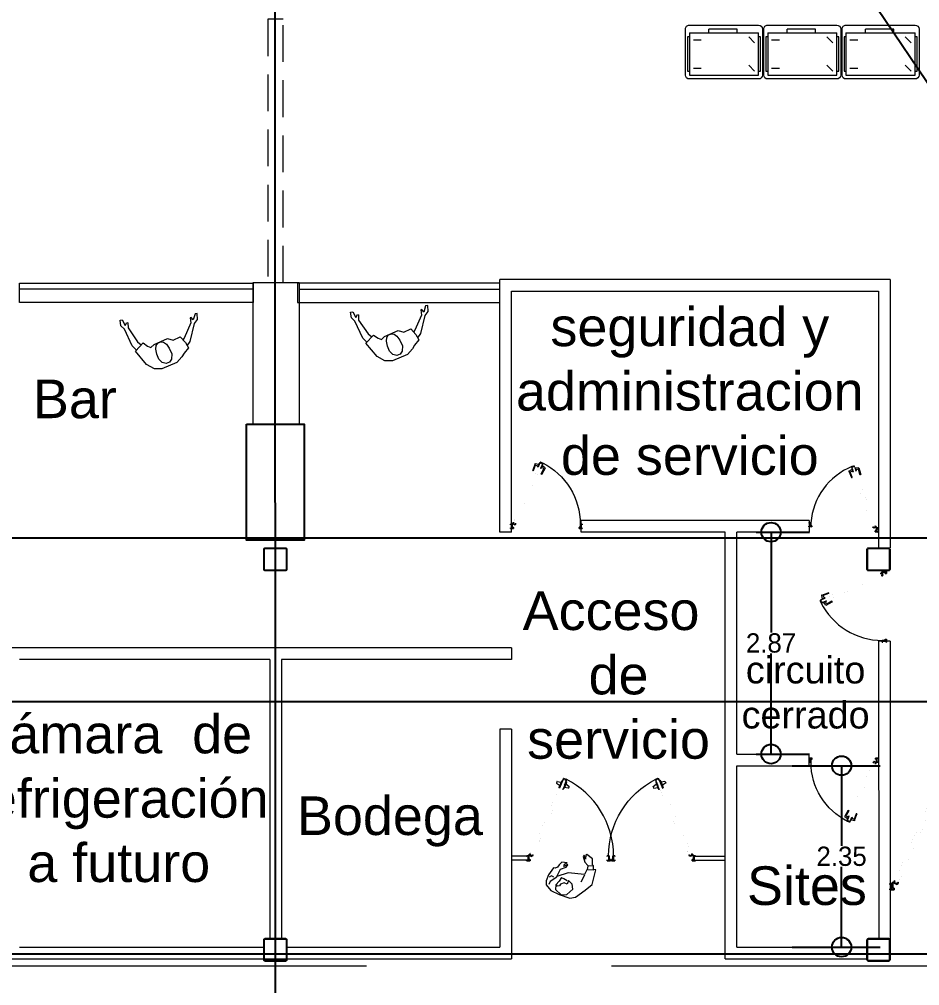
# Model space of a CAD drawing. Header units: millimetres. Extents: x 744843 to 745492, y 2520966 to 2521458.
# Drawn here: x 745434.01 to 745445.67, y 2521088.92 to 2521101.43 of the extents above; entities that cross this region are included whole.
import ezdxf

# ---------------------------------------------------------------- set-up
doc = ezdxf.new("R2010")
doc.units = ezdxf.units.MM
doc.header["$PDMODE"] = 35
doc.header["$PDSIZE"] = 1
doc.linetypes.add('HIDDEN', pattern=[9.525, 6.35, -3.175])
for name, color, linetype in [('A-Columnas_Pppal', 3, 'Continuous'), ('A_Arco', 22, 'Continuous'), ('A_Cotas_Paños', 8, 'Continuous'), ('A_Ejes', 8, 'Continuous')]:
    doc.layers.add(name, color=color, linetype=linetype)
for name, color, linetype, lineweight in [('A-Columnas_Secun', 74, 'Continuous', 20), ('A_Muebles', 8, 'Continuous', 20), ('A_Muebles_Cocina', 55, 'Continuous', 20), ('A_Muros', 30, 'Continuous', 20), ('A_Muros_Bajos', 31, 'Continuous', 20), ('A_Proyecciones', 192, 'HIDDEN', 20), ('A_Puertas', 8, 'Continuous', 0), ('A_Textos', 4, 'Continuous', 20)]:
    doc.layers.add(name, color=color, linetype=linetype, lineweight=lineweight)
doc.styles.add('escal 300', font='arial.ttf', dxfattribs={"height": 0.5})
doc.linetypes.add('ZIGZAG', pattern='A,0.00254,-5.08,[131,ltypeshp.shx,S=5.08,R=0,X=-5.08,Y=0],-10.16,[131,ltypeshp.shx,S=5.08,R=180,X=5.08,Y=0],-5.08', length=20.32254)
doc.dimstyles.new('EJES', dxfattribs={"dimtxt": 0.25, "dimasz": 0.25, "dimexe": 0.5, "dimexo": 0.25, "dimgap": 0.01, "dimtad": 0, "dimtih": 1, "dimtoh": 1, "dimzin": 4, "dimdsep": 46, "dimtxsty": 'Standard', "dimblk": 'ORIGIN', "dimcen": 0.09, "dimclrd": 8, "dimclre": 8, "dimclrt": 4, "dimadec": 1, "dimazin": 0, "dimtfac": 1, "dimtofl": 0, "dimtmove": 2, "dimatfit": 3, "dimfxl": 0.15, "dimtolj": 1, "dimtzin": 0, "dimlwd": -1, "dimlwe": -1, "dimarcsym": 0})

# ---------------------------------------------------------------- blocks, each defined once
blk = doc.blocks.new('carro_servicio')
at = {"layer": 'A_Muebles_Cocina'}
for p, q in [((0, 0.931), (0, 0.036)), ((0.647, 0.982), (0.051, 0.982)), ((0.102, 0.931), (0.102, 0.036)), ((0.102, 0.931), (0.647, 0.931)), ((0.152, 0.956), (0.596, 0.956)), ((0.152, 0.931), (0.152, 0.956)), ((0.191, 0.88), (0.191, 0.779)), ((0.558, 0.88), (0.558, 0.779)), ((0.596, 0.956), (0.596, 0.931)), ((0.647, 0.931), (0.647, 0.036)), ((0.697, 0.036), (0.697, 0.931)), ((0.051, 0.313), (0.051, 0.68)), ((0.102, 0.68), (0.051, 0.68)), ((0.102, 0.313), (0.051, 0.313)), ((0.152, 0.163), (0.229, 0.087)), ((0.52, 0.163), (0.596, 0.087)), ((0.647, 0.036), (0.102, 0.036)), ((0.152, 0.01), (0.152, 0.036)), ((0.596, 0.01), (0.152, 0.01)), ((0.596, 0.036), (0.596, 0.01)), ((0.051, -0.015), (0.647, -0.015))]:
    blk.add_line(p, q, dxfattribs=at)
for centre, start, end in [((0.051, 0.931), 90, 180.0054), ((0.647, 0.931), 0, 90), ((0.051, 0.036), 180, 270), ((0.647, 0.036), 270, 0)]:
    blk.add_arc(centre, 0.0508, start, end, dxfattribs=at)
blk = doc.blocks.new('puerta 100')
at = {"layer": 'A_Puertas'}
for p, q in [((0.4022, 0.8858), (0.3627, 0.795)), ((0.4077, 0.8834), (0.3682, 0.7926)), ((0.4022, 0.8858), (0.39, 0.8691)), ((0.4077, 0.8834), (0.4022, 0.8858)), ((0.4121, 0.8882), (0.4102, 0.889)), ((0.4437, 0.8722), (0.4449, 0.8717)), ((0.3387, 0.8689), (0.3317, 0.8527)), ((0.333, 0.8485), (0.3704, 0.8241)), ((0.3417, 0.8705), (0.3864, 0.8608)), ((0.3627, 0.795), (0.3666, 0.8153)), ((0.3682, 0.7926), (0.3627, 0.795)), ((0.39, 0.8691), (0.3666, 0.8153)), ((0.4488, 0.8655), (0.4093, 0.7748)), ((0.4093, 0.7748), (0.4215, 0.7914)), ((0.4449, 0.8452), (0.4215, 0.7914)), ((0.4432, 0.8679), (0.4233, 0.822)), ((0.4687, 0.7895), (0.4253, 0.8002)), ((0.4789, 0.8108), (0.4413, 0.8369)), ((0.4488, 0.8655), (0.4433, 0.8679)), ((0.4488, 0.8655), (0.4449, 0.8452)), ((0.4797, 0.8076), (0.4727, 0.7914)), ((0.4038, 0.7772), (0.4093, 0.7748)), ((0, 0.0008), (0, -0.0554)), ((0.0079, 0.0036), (0.0079, 0.0018)), ((0.0079, 0.0008), (0.0079, -0.03)), ((0.0092, 0.0028), (0.0092, 0.0018)), ((0.0092, 0.0008), (0.0092, -0.03)), ((0.0163, 0.0065), (0.046, -0.0065)), ((0.0164, 0.0079), (0.0465, -0.0053)), ((0.0263, 0.0269), (0.0197, 0.0118)), ((0.0211, 0.0124), (0.024, 0.019)), ((0.024, 0.019), (0.0296, 0.0165)), ((0.0244, 0.0199), (0.0272, 0.0265)), ((0.031, 0.017), (0.0244, 0.0199)), ((0.0296, 0.0165), (0.0247, 0.0052)), ((0.0247, 0.0052), (0.0464, -0.0043)), ((0.0272, 0.0265), (0.026, 0.0271)), ((0.0272, 0.0265), (0.0263, 0.0269)), ((0.0269, 0.0076), (0.031, 0.017)), ((0.0467, -0.001), (0.0269, 0.0076)), ((0.0464, -0.0043), (0.0513, 0.007)), ((0.0508, 0.0084), (0.0467, -0.001)), ((0.0574, 0.0055), (0.0508, 0.0084)), ((0.0513, 0.007), (0.057, 0.0046)), ((0.057, 0.0046), (0.0541, -0.002)), ((0.0547, -0.0034), (0.0612, 0.0117)), ((0.0603, 0.0121), (0.0574, 0.0055)), ((0.0603, 0.0121), (0.0615, 0.0116)), ((0.0612, 0.0117), (0.0603, 0.0121)), ((1, 0.0009), (1, -0.0554)), ((0.0079, -0.03), (0.008, -0.0301)), ((0.008, -0.0301), (0.0091, -0.0301)), ((0.0091, -0.0301), (0.0092, -0.03)), ((0.0462, -0.0064), (0.0466, -0.0054)), ((0.0466, -0.0054), (0.0465, -0.0053))]:
    blk.add_line(p, q, dxfattribs=at)
at = {"layer": 'A_Puertas', "const_width": 0.000051}
for points in [[(0.0228, 0.0138), (0.0216, 0.011, -1), (0.0198, 0.0118), (0.4037, 0.8731), (0.4163, 0.9021, -1), (0.4181, 0.9013), (0.4169, 0.8985), (0.4173, 0.8983), (0.4186, 0.9011, 1), (0.4159, 0.9023), (0.4032, 0.8733), (0.0193, 0.012, 1), (0.022, 0.0108), (0.0233, 0.0136)], [(0.054, 0.0002), (0.0528, -0.0026, 1), (0.0546, -0.0034), (0.4385, 0.8579), (0.4511, 0.8869, 1), (0.4493, 0.8877), (0.4481, 0.885), (0.4476, 0.8851), (0.4489, 0.8879, -1), (0.4516, 0.8868), (0.4389, 0.8577), (0.055, -0.0035, -1), (0.0523, -0.0024), (0.0536, 0.0004)]]:
    blk.add_lwpolyline(points, format="xyb", close=True, dxfattribs=at)
at = {"layer": 'A_Puertas'}
for points in [[(0.444, 0.8911), (0.4242, 0.8998), (0.4201, 0.8903), (0.4135, 0.8932), (0.4106, 0.8866), (0.4097, 0.887), (0.4162, 0.9021, -2.414214), (0.4168, 0.9008), (0.4139, 0.8942), (0.4196, 0.8917), (0.4253, 0.9049), (0.4263, 0.9045), (0.4254, 0.9026), (0.4453, 0.894), (0.4461, 0.8959), (0.447, 0.8955), (0.4413, 0.8822), (0.4469, 0.8798), (0.4498, 0.8864, -2.414214), (0.4512, 0.8869), (0.4446, 0.8718), (0.4437, 0.8722), (0.4465, 0.8788), (0.4399, 0.8817)], [(-0.0153, -0.0074), (-0.0153, 0.0007, -0.414214), (-0.0143, 0.0018), (0.0092, 0.0018, -0.414214), (0.0102, 0.0007), (0.0102, -0.039, 0.414214), (0.0112, -0.04), (0.0234, -0.04, -0.414214), (0.0245, -0.0411), (0.0245, -0.0553, -0.414214), (0.0234, -0.0564), (-0.0143, -0.0564, -0.414214), (-0.0153, -0.0553), (-0.0153, -0.0472), (-0.0144, -0.0472), (-0.0144, -0.0553, 0.414214), (-0.0143, -0.0554), (0.0234, -0.0554, 0.414214), (0.0236, -0.0553), (0.0236, -0.0411, 0.414214), (0.0234, -0.041), (0.0112, -0.041, -0.414214), (0.0093, -0.039), (0.0093, 0.0007, 0.414214), (0.0092, 0.0008), (-0.0143, 0.0008, 0.414214), (-0.0144, 0.0007), (-0.0144, -0.0074)], [(1.0153, -0.0074), (1.0153, 0.0008, 0.414214), (1.0143, 0.0018), (0.9908, 0.0018, 0.414214), (0.9898, 0.0008), (0.9898, -0.039, -0.414214), (0.9888, -0.04), (0.9766, -0.04, 0.414214), (0.9755, -0.041), (0.9755, -0.0553, 0.414214), (0.9766, -0.0563), (1.0143, -0.0563, 0.414214), (1.0153, -0.0553), (1.0153, -0.0471), (1.0144, -0.0471), (1.0144, -0.0553, -0.414214), (1.0143, -0.0554), (0.9766, -0.0554, -0.414214), (0.9764, -0.0553), (0.9764, -0.041, -0.414214), (0.9766, -0.0409), (0.9888, -0.0409, 0.414214), (0.9907, -0.039), (0.9907, 0.0008, -0.414214), (0.9908, 0.0009), (1.0143, 0.0009, -0.414214), (1.0144, 0.0008), (1.0144, -0.0074)]]:
    blk.add_lwpolyline(points, format="xyb", close=True, dxfattribs=at)
blk.add_circle((0.0112, 0.0075), 0.00206, dxfattribs=at)
for centre, radius, start, end in [((-0.0132, -0.0073), 1.0133, 0.51479, 63.01508), ((0.3351, 0.8515), 0.00361, 160.49399, 235.18235), ((0.3411, 0.868), 0.00255, 77.51541, 158.65095), ((0.4695, 0.793), 0.00361, 257.78993, 332.47829), ((0.4774, 0.8087), 0.00255, 334.32133, 55.45687), ((0.0112, 0.0075), 0.00515, 246.35319, 229.45476), ((0.0207, 0.0114), 0.00103, 156.48614, 66.48614), ((0.0537, -0.003), 0.00103, 66.48614, 336.48614)]:
    blk.add_arc(centre, radius, start, end, dxfattribs=at)
blk = doc.blocks.new('A_Persona_planta')
at = {"layer": 'A_Muebles'}
for p, q in [((0.4, 0.515), (0.375, 0.434)), ((0.4, 0.515), (0.375, 0.434)), ((0.429, 0.517), (0.4, 0.515)), ((0.429, 0.517), (0.4, 0.515)), ((0.433, 0.44), (0.429, 0.517)), ((0.433, 0.44), (0.429, 0.517)), ((-0.572, 0.433), (-0.543, 0.437)), ((-0.572, 0.433), (-0.543, 0.437)), ((-0.562, 0.358), (-0.572, 0.433)), ((-0.562, 0.358), (-0.572, 0.433)), ((-0.543, 0.437), (-0.504, 0.362)), ((-0.543, 0.437), (-0.504, 0.362)), ((-0.504, 0.362), (-0.484, 0.4)), ((-0.504, 0.362), (-0.484, 0.4)), ((-0.484, 0.4), (-0.471, 0.396)), ((-0.484, 0.4), (-0.471, 0.396)), ((-0.471, 0.396), (-0.468, 0.33)), ((-0.471, 0.396), (-0.468, 0.33)), ((0.346, 0.395), (0.259, 0.197)), ((0.346, 0.395), (0.259, 0.197)), ((0.336, 0.157), (0.395, 0.39)), ((0.336, 0.157), (0.395, 0.39)), ((0.349, 0.467), (0.337, 0.462)), ((0.349, 0.467), (0.337, 0.462)), ((0.337, 0.462), (0.346, 0.395)), ((0.337, 0.462), (0.346, 0.395)), ((0.375, 0.434), (0.349, 0.467)), ((0.375, 0.434), (0.349, 0.467)), ((0.395, 0.39), (0.433, 0.44)), ((0.395, 0.39), (0.433, 0.44)), ((-0.515, 0.315), (-0.562, 0.358)), ((-0.515, 0.315), (-0.562, 0.358)), ((-0.414, 0.097), (-0.515, 0.315)), ((-0.414, 0.097), (-0.515, 0.315)), ((-0.468, 0.33), (-0.346, 0.151)), ((-0.468, 0.33), (-0.346, 0.151)), ((-0.373, 0.03), (-0.274, 0.136)), ((-0.373, 0.03), (-0.274, 0.136)), ((-0.346, 0.151), (-0.297, 0.112)), ((-0.346, 0.151), (-0.297, 0.112)), ((-0.274, 0.136), (-0.214, 0.095)), ((-0.274, 0.136), (-0.214, 0.095)), ((-0.131, 0.117), (0.044, 0.194)), ((-0.131, 0.117), (0.044, 0.194)), ((-0.104, 0.103), (-0.084, 0.132)), ((-0.104, 0.103), (-0.084, 0.132)), ((-0.084, 0.132), (-0.047, 0.151)), ((-0.084, 0.132), (-0.047, 0.151)), ((-0.047, 0.151), (-0.008, 0.145)), ((-0.047, 0.151), (-0.008, 0.145)), ((-0.008, 0.145), (0.029, 0.12)), ((-0.008, 0.145), (0.029, 0.12)), ((0.044, 0.194), (0.118, 0.173)), ((0.044, 0.194), (0.118, 0.173)), ((0.118, 0.173), (0.209, 0.216)), ((0.118, 0.173), (0.209, 0.216)), ((0.209, 0.216), (0.275, 0.143)), ((0.209, 0.216), (0.275, 0.143)), ((0.259, 0.197), (0.243, 0.178)), ((0.259, 0.197), (0.243, 0.178)), ((0.275, 0.143), (0.314, 0.073)), ((0.275, 0.143), (0.314, 0.073)), ((0.3, 0.099), (0.336, 0.157)), ((0.3, 0.099), (0.336, 0.157)), ((-0.36, 0.044), (-0.414, 0.097)), ((-0.36, 0.044), (-0.414, 0.097)), ((-0.229, -0.142), (-0.373, 0.03)), ((-0.229, -0.142), (-0.373, 0.03)), ((-0.214, 0.095), (-0.173, 0.077)), ((-0.214, 0.095), (-0.173, 0.077)), ((-0.173, 0.077), (-0.131, 0.117)), ((-0.173, 0.077), (-0.131, 0.117)), ((-0.106, 0.056), (-0.104, 0.103)), ((-0.106, 0.056), (-0.104, 0.103)), ((-0.095, -0.01), (-0.106, 0.056)), ((-0.095, -0.01), (-0.106, 0.056)), ((0.029, 0.12), (0.067, 0.069)), ((0.029, 0.12), (0.067, 0.069)), ((0.067, 0.069), (0.1, -0.004)), ((0.067, 0.069), (0.1, -0.004)), ((0.257, 0.004), (0.23, -0.044)), ((0.257, 0.004), (0.23, -0.044)), ((0.314, 0.073), (0.257, 0.004)), ((0.314, 0.073), (0.257, 0.004)), ((-0.067, -0.074), (-0.095, -0.01)), ((-0.067, -0.074), (-0.095, -0.01)), ((-0.024, -0.118), (-0.067, -0.074)), ((-0.024, -0.118), (-0.067, -0.074)), ((0.164, -0.115), (-0.028, -0.197)), ((0.164, -0.115), (-0.028, -0.197)), ((0.026, -0.128), (-0.024, -0.118)), ((0.026, -0.128), (-0.024, -0.118)), ((0.07, -0.113), (0.026, -0.128)), ((0.07, -0.113), (0.026, -0.128)), ((0.095, -0.072), (0.07, -0.113)), ((0.095, -0.072), (0.07, -0.113)), ((0.1, -0.004), (0.095, -0.072)), ((0.1, -0.004), (0.095, -0.072)), ((0.23, -0.044), (0.164, -0.115)), ((0.23, -0.044), (0.164, -0.115)), ((-0.127, -0.2), (-0.229, -0.142)), ((-0.127, -0.2), (-0.229, -0.142)), ((-0.028, -0.197), (-0.127, -0.2)), ((-0.028, -0.197), (-0.127, -0.2))]:
    blk.add_line(p, q, dxfattribs=at)
blk = doc.blocks.new('puerta90-flat-1')
at = {"layer": 'A_Puertas'}
for p, q in [((-0.096, 0.761), (-0.096, 0.815)), ((-0.089, 0.791), (-0.089, 0.791)), ((-0.089, 0.791), (-0.088, 0.791)), ((-0.089, 0.761), (-0.089, 0.791)), ((-0.089, 0.758), (-0.089, 0.76)), ((-0.088, 0.791), (-0.087, 0.791)), ((-0.087, 0.761), (-0.087, 0.791)), ((-0.087, 0.759), (-0.087, 0.76)), ((-0.081, 0.755), (-0.052, 0.768)), ((-0.08, 0.754), (-0.051, 0.767)), ((-0.072, 0.757), (-0.051, 0.766)), ((-0.068, 0.746), (-0.072, 0.757)), ((-0.051, 0.763), (-0.07, 0.754)), ((-0.07, 0.754), (-0.066, 0.745)), ((-0.052, 0.768), (-0.051, 0.767)), ((-0.051, 0.767), (-0.051, 0.767)), ((-0.051, 0.766), (-0.047, 0.755)), ((-0.047, 0.753), (-0.051, 0.763)), ((-0.047, 0.755), (-0.041, 0.757)), ((-0.041, 0.756), (-0.047, 0.753)), ((-0.041, 0.757), (-0.044, 0.764)), ((-0.043, 0.765), (-0.037, 0.75)), ((-0.038, 0.75), (-0.041, 0.756)), ((0.804, 0.761), (0.804, 0.815)), ((-0.071, 0.735), (-0.077, 0.75)), ((-0.076, 0.75), (-0.073, 0.743)), ((-0.073, 0.743), (-0.068, 0.746)), ((-0.066, 0.745), (-0.073, 0.742)), ((-0.073, 0.742), (-0.07, 0.736)), ((-0.07, 0.736), (-0.071, 0.735)), ((-0.07, 0.736), (-0.071, 0.735)), ((-0.038, 0.75), (-0.037, 0.75)), ((-0.037, 0.75), (-0.038, 0.75)), ((0.209, -0.024), (0.179, 0.062)), ((0.18, 0.065), (0.186, 0.066)), ((0.189, 0.065), (0.213, -0.005)), ((0.217, -0.006), (0.245, 0.007)), ((0.247, 0.02), (0.243, 0.019)), ((0.243, 0.019), (0.246, 0.006)), ((0.263, -0.026), (0.243, 0.019)), ((0.255, -0.015), (0.246, 0.006)), ((0.266, -0.024), (0.247, 0.02)), ((0.281, 0.035), (0.285, 0.037)), ((0.301, -0.009), (0.281, 0.035)), ((0.285, 0.037), (0.293, 0.026)), ((0.304, -0.008), (0.285, 0.037)), ((0.288, 0.108), (0.323, 0.042)), ((0.294, 0.114), (0.289, 0.111)), ((0.321, 0.039), (0.292, 0.027)), ((0.302, 0.005), (0.293, 0.026)), ((0.339, 0.033), (0.297, 0.113)), ((0.339, 0.029), (0.302, 0.004)), ((0.304, -0.008), (0.302, 0.005)), ((0.212, -0.026), (0.255, -0.016)), ((0.263, -0.026), (0.255, -0.015)), ((0.266, -0.024), (0.263, -0.026)), ((0.269, -0.027), (0.268, -0.028)), ((0.301, -0.009), (0.304, -0.008)), ((0.301, -0.014), (0.302, -0.013))]:
    blk.add_line(p, q, dxfattribs=at)
for points in [[(-0.111, 0.769), (-0.111, 0.761, 0.414214), (-0.11, 0.76), (-0.087, 0.76, 0.414214), (-0.086, 0.761), (-0.086, 0.799, -0.414214), (-0.085, 0.8), (-0.074, 0.8, 0.414214), (-0.073, 0.801), (-0.073, 0.815, 0.414214), (-0.074, 0.816), (-0.11, 0.816, 0.414214), (-0.111, 0.815), (-0.111, 0.807), (-0.11, 0.807), (-0.11, 0.815, -0.414214), (-0.11, 0.815), (-0.074, 0.815, -0.414214), (-0.073, 0.815), (-0.073, 0.801, -0.414214), (-0.074, 0.801), (-0.085, 0.801, 0.414214), (-0.087, 0.799), (-0.087, 0.761, -0.414214), (-0.087, 0.761), (-0.11, 0.761, -0.414214), (-0.11, 0.761), (-0.11, 0.769)], [(0.819, 0.769), (0.819, 0.761, -0.414214), (0.818, 0.76), (0.795, 0.76, -0.414214), (0.794, 0.761), (0.794, 0.799, 0.414214), (0.793, 0.8), (0.781, 0.8, -0.414214), (0.78, 0.801), (0.78, 0.815, -0.414214), (0.781, 0.816), (0.818, 0.816, -0.414214), (0.819, 0.815), (0.819, 0.807), (0.818, 0.807), (0.818, 0.815, 0.414214), (0.818, 0.815), (0.781, 0.815, 0.414214), (0.781, 0.815), (0.781, 0.801, 0.414214), (0.781, 0.801), (0.793, 0.801, -0.414214), (0.795, 0.799), (0.795, 0.761, 0.414214), (0.795, 0.761), (0.818, 0.761, 0.414214), (0.818, 0.761), (0.818, 0.769)], [(0.301, -0.032), (0.282, -0.04), (0.278, -0.031), (0.272, -0.034), (0.269, -0.027), (0.268, -0.028), (0.274, -0.043, 2.414214), (0.275, -0.041), (0.272, -0.035), (0.278, -0.032), (0.283, -0.045), (0.284, -0.045), (0.283, -0.043), (0.303, -0.035), (0.303, -0.036), (0.304, -0.036), (0.299, -0.023), (0.304, -0.021), (0.307, -0.027, 2.414214), (0.308, -0.028), (0.302, -0.013), (0.301, -0.014), (0.304, -0.02), (0.297, -0.023)]]:
    blk.add_lwpolyline(points, format="xyb", close=True, dxfattribs=at)
at = {"layer": 'A_Puertas', "const_width": 0.0000495}
for points in [[(-0.074, 0.748), (-0.075, 0.751, 1), (-0.077, 0.75), (0.262, -0.014), (0.274, -0.043, 1), (0.276, -0.042), (0.275, -0.039), (0.275, -0.039), (0.277, -0.042, -1), (0.274, -0.043), (0.262, -0.015), (-0.078, 0.75, -1), (-0.075, 0.751), (-0.074, 0.748)], [(-0.044, 0.761), (-0.045, 0.764, -1), (-0.043, 0.765), (0.296, 0), (0.308, -0.028, -1), (0.306, -0.029), (0.305, -0.026), (0.305, -0.026), (0.306, -0.029, 1), (0.309, -0.028), (0.296, 0.001), (-0.043, 0.765, 1), (-0.046, 0.764), (-0.044, 0.761)]]:
    blk.add_lwpolyline(points, format="xyb", close=True, dxfattribs=at)
at = {"layer": 'A_Puertas'}
blk.add_circle((-0.085, 0.754), 0.002, dxfattribs=at)
for centre, radius, start, end in [((-0.085, 0.754), 0.00499, 130.5452, 113.6468), ((-0.076, 0.751), 0.000999, 293.5139, 203.5139), ((-0.044, 0.764), 0.000999, 23.5139, 293.5139), ((-0.096, 0.76), 0.89, 296.7163, 0.0589), ((0.181, 0.063), 0.00247, 102.4846, 201.349), ((0.186, 0.064), 0.00247, 25.088, 102.4846), ((0.29, 0.109), 0.00247, 124.5431, 201.9397), ((0.295, 0.112), 0.00247, 25.6787, 124.5431), ((0.32, 0.041), 0.00247, 282.4846, 21.9397), ((0.337, 0.031), 0.00247, 304.5431, 25.6787), ((0.211, -0.023), 0.00247, 201.349, 282.4846), ((0.216, -0.004), 0.00247, 205.088, 304.5431)]:
    blk.add_arc(centre, radius, start, end, dxfattribs=at)
blk = doc.blocks.new('_Origin')
at = {"color": 0, "linetype": 'ByBlock', "lineweight": -2}
blk.add_line((0, 0), (-1, 0), dxfattribs=at)
blk.add_circle((0, 0), 0.5, dxfattribs=at)
blk = doc.blocks.new('*D298')
at = {"layer": 'A_Cotas_Paños', "color": 8, "transparency": 16777216}
for p, q in [((745444.025, 2521091.767), (745445.163, 2521091.767)), ((745444.663, 2521091.517), (745444.663, 2521090.727)), ((745444.663, 2521089.667), (745444.663, 2521090.457)), ((745444.025, 2521089.417), (745445.163, 2521089.417))]:
    blk.add_line(p, q, dxfattribs=at)
at = {"layer": 'Defpoints', "color": 0, "transparency": 16777216}
for p in [(745443.775, 2521091.767), (745443.775, 2521089.417), (745444.663, 2521089.417)]:
    blk.add_point(p, dxfattribs=at)
at = {"layer": 'A_Cotas_Paños', "color": 8, "transparency": 16777216, "xscale": 0.25, "yscale": 0.25, "zscale": 0.25}
for p, rotation in [((745444.663, 2521091.767), 90), ((745444.663, 2521089.417), 270)]:
    blk.add_blockref('_Origin', p, dxfattribs=dict(at, rotation=rotation))
at = {"layer": 'A_Cotas_Paños', "color": 4, "transparency": 16777216, "insert": (745444.663, 2521090.592), "char_height": 0.25, "attachment_point": 5}
blk.add_mtext('\\A1;2.35', dxfattribs=at)
blk = doc.blocks.new('*D299')
at = {"layer": 'A_Cotas_Paños', "color": 8, "transparency": 16777216}
for p, q in [((745443.556, 2521094.792), (745444.249, 2521094.792)), ((745443.749, 2521094.542), (745443.749, 2521093.49)), ((745443.749, 2521092.167), (745443.749, 2521093.22)), ((745443.556, 2521091.917), (745444.249, 2521091.917))]:
    blk.add_line(p, q, dxfattribs=at)
at = {"layer": 'Defpoints', "color": 0, "transparency": 16777216}
for p in [(745443.306, 2521094.792), (745443.749, 2521094.792), (745443.306, 2521091.917)]:
    blk.add_point(p, dxfattribs=at)
at = {"layer": 'A_Cotas_Paños', "color": 8, "transparency": 16777216, "xscale": 0.25, "yscale": 0.25, "zscale": 0.25}
for p, rotation in [((745443.749, 2521094.792), 90), ((745443.749, 2521091.917), 270)]:
    blk.add_blockref('_Origin', p, dxfattribs=dict(at, rotation=rotation))
at = {"layer": 'A_Cotas_Paños', "color": 4, "transparency": 16777216, "insert": (745443.749, 2521093.355), "char_height": 0.25, "attachment_point": 5}
blk.add_mtext('\\A1;2.87', dxfattribs=at)

msp = doc.modelspace()

# ---------------------------------------------------------------- linework, layer by layer
at = {"layer": 'A-Columnas_Pppal'}
msp.add_lwpolyline([(745436.953, 2521096.189), (745437.702, 2521096.189), (745437.702, 2521094.69), (745436.953, 2521094.69)], close=True, dxfattribs=at)
at = {"layer": 'A-Columnas_Secun'}
for points in [[(745437.198, 2521094.59), (745437.458, 2521094.59, -0.414214), (745437.478, 2521094.57), (745437.478, 2521094.31, -0.414214), (745437.458, 2521094.29), (745437.198, 2521094.29, -0.414214), (745437.178, 2521094.31), (745437.178, 2521094.57, -0.414214)], [(745437.198, 2521094.58), (745437.458, 2521094.58, -0.414214), (745437.468, 2521094.57), (745437.468, 2521094.31, -0.414214), (745437.458, 2521094.3), (745437.198, 2521094.3, -0.414214), (745437.188, 2521094.31), (745437.188, 2521094.57, -0.414214)], [(745445.011, 2521094.59), (745445.271, 2521094.59, -0.414214), (745445.291, 2521094.57), (745445.291, 2521094.31, -0.414214), (745445.271, 2521094.29), (745445.011, 2521094.29, -0.414214), (745444.991, 2521094.31), (745444.991, 2521094.57, -0.414214)], [(745445.011, 2521094.58), (745445.271, 2521094.58, -0.414214), (745445.281, 2521094.57), (745445.281, 2521094.31, -0.414214), (745445.271, 2521094.3), (745445.011, 2521094.3, -0.414214), (745445.001, 2521094.31), (745445.001, 2521094.57, -0.414214)], [(745437.198, 2521089.532), (745437.458, 2521089.532, -0.414214), (745437.478, 2521089.512), (745437.478, 2521089.252, -0.414214), (745437.458, 2521089.232), (745437.198, 2521089.232, -0.414214), (745437.178, 2521089.252), (745437.178, 2521089.512, -0.414214)], [(745437.198, 2521089.522), (745437.458, 2521089.522, -0.414214), (745437.468, 2521089.512), (745437.468, 2521089.252, -0.414214), (745437.458, 2521089.242), (745437.198, 2521089.242, -0.414214), (745437.188, 2521089.252), (745437.188, 2521089.512, -0.414214)], [(745445.011, 2521089.532), (745445.271, 2521089.532, -0.414214), (745445.291, 2521089.512), (745445.291, 2521089.252, -0.414214), (745445.271, 2521089.232), (745445.011, 2521089.232, -0.414214), (745444.991, 2521089.252), (745444.991, 2521089.512, -0.414214)], [(745445.011, 2521089.522), (745445.271, 2521089.522, -0.414214), (745445.281, 2521089.512), (745445.281, 2521089.252, -0.414214), (745445.271, 2521089.242), (745445.011, 2521089.242, -0.414214), (745445.001, 2521089.252), (745445.001, 2521089.512, -0.414214)]]:
    msp.add_lwpolyline(points, format="xyb", close=True, dxfattribs=at)
at = {"layer": 'A_Arco'}
msp.add_line((745468.683, 2521066.502), (745205.707, 2521458.024), dxfattribs=at)
at = {"layer": 'A_Ejes'}
msp.add_line((745437.332, 2521057.851), (745437.319, 2521173.138), dxfattribs=at)
at = {"layer": 'A_Ejes', "ltscale": 0.5}
for p, q in [((745296.02, 2521094.718), (745459.353, 2521094.718)), ((745302.007, 2521092.599), (745459.401, 2521092.599)), ((745296.069, 2521089.329), (745459.401, 2521089.329))]:
    msp.add_line(p, q, dxfattribs=at)
at = {"layer": 'A_Muebles'}
for p, q in [((745441.362, 2521090.615), (745441.35, 2521090.607)), ((745441.362, 2521090.615), (745441.35, 2521090.607)), ((745441.437, 2521090.562), (745441.362, 2521090.615)), ((745441.437, 2521090.562), (745441.362, 2521090.615)), ((745441.038, 2521090.517), (745441.005, 2521090.482)), ((745441.038, 2521090.517), (745441.005, 2521090.482)), ((745441.108, 2521090.507), (745441.038, 2521090.517)), ((745441.108, 2521090.507), (745441.038, 2521090.517)), ((745441.063, 2521090.459), (745441.073, 2521090.492)), ((745441.063, 2521090.459), (745441.073, 2521090.492)), ((745441.073, 2521090.492), (745441.108, 2521090.507)), ((745441.073, 2521090.492), (745441.108, 2521090.507)), ((745441.328, 2521090.606), (745441.315, 2521090.592)), ((745441.328, 2521090.606), (745441.315, 2521090.592)), ((745441.315, 2521090.592), (745441.339, 2521090.518)), ((745441.315, 2521090.592), (745441.339, 2521090.518)), ((745441.344, 2521090.557), (745441.328, 2521090.606)), ((745441.344, 2521090.557), (745441.328, 2521090.606)), ((745441.339, 2521090.518), (745441.376, 2521090.476)), ((745441.339, 2521090.518), (745441.376, 2521090.476)), ((745441.35, 2521090.607), (745441.344, 2521090.557)), ((745441.35, 2521090.607), (745441.344, 2521090.557)), ((745441.435, 2521090.481), (745441.437, 2521090.562)), ((745441.435, 2521090.481), (745441.437, 2521090.562)), ((745440.933, 2521090.442), (745440.865, 2521090.353)), ((745440.933, 2521090.442), (745440.865, 2521090.353)), ((745440.952, 2521090.441), (745440.933, 2521090.442)), ((745440.952, 2521090.441), (745440.933, 2521090.442)), ((745440.981, 2521090.453), (745440.952, 2521090.441)), ((745440.981, 2521090.453), (745440.952, 2521090.441)), ((745440.976, 2521090.33), (745441.022, 2521090.428)), ((745440.976, 2521090.33), (745441.022, 2521090.428)), ((745441.12, 2521090.377), (745440.976, 2521090.33)), ((745441.12, 2521090.377), (745440.976, 2521090.33)), ((745441.005, 2521090.482), (745440.981, 2521090.453)), ((745441.005, 2521090.482), (745440.981, 2521090.453)), ((745441.022, 2521090.428), (745441.096, 2521090.451)), ((745441.022, 2521090.428), (745441.096, 2521090.451)), ((745441.112, 2521090.487), (745441.063, 2521090.459)), ((745441.112, 2521090.487), (745441.063, 2521090.459)), ((745441.096, 2521090.451), (745441.118, 2521090.481)), ((745441.096, 2521090.451), (745441.118, 2521090.481)), ((745441.118, 2521090.481), (745441.112, 2521090.487)), ((745441.118, 2521090.481), (745441.112, 2521090.487)), ((745441.332, 2521090.356), (745441.12, 2521090.377)), ((745441.332, 2521090.356), (745441.12, 2521090.377)), ((745441.373, 2521090.434), (745441.332, 2521090.356)), ((745441.373, 2521090.434), (745441.332, 2521090.356)), ((745441.376, 2521090.476), (745441.373, 2521090.434)), ((745441.376, 2521090.476), (745441.373, 2521090.434)), ((745441.375, 2521090.423), (745441.454, 2521090.418)), ((745441.375, 2521090.423), (745441.454, 2521090.418)), ((745441.381, 2521090.473), (745441.434, 2521090.47)), ((745441.381, 2521090.473), (745441.434, 2521090.47)), ((745441.431, 2521090.226), (745441.479, 2521090.42)), ((745441.431, 2521090.226), (745441.479, 2521090.42)), ((745441.448, 2521090.469), (745441.435, 2521090.481)), ((745441.448, 2521090.469), (745441.435, 2521090.481)), ((745441.451, 2521090.424), (745441.448, 2521090.469)), ((745441.451, 2521090.424), (745441.448, 2521090.469)), ((745441.479, 2521090.42), (745441.451, 2521090.424)), ((745441.479, 2521090.42), (745441.451, 2521090.424)), ((745440.865, 2521090.353), (745440.835, 2521090.277)), ((745440.865, 2521090.353), (745440.835, 2521090.277)), ((745440.835, 2521090.277), (745440.838, 2521090.223)), ((745440.835, 2521090.277), (745440.838, 2521090.223)), ((745440.888, 2521090.267), (745440.869, 2521090.226)), ((745440.888, 2521090.267), (745440.869, 2521090.226)), ((745440.904, 2521090.342), (745440.875, 2521090.324)), ((745440.904, 2521090.342), (745440.875, 2521090.324)), ((745440.976, 2521090.324), (745440.888, 2521090.267)), ((745440.976, 2521090.324), (745440.888, 2521090.267)), ((745440.934, 2521090.324), (745440.904, 2521090.342)), ((745440.934, 2521090.324), (745440.904, 2521090.342)), ((745441.004, 2521090.272), (745440.961, 2521090.224)), ((745441.004, 2521090.272), (745440.961, 2521090.224)), ((745441.034, 2521090.317), (745441.004, 2521090.272)), ((745441.034, 2521090.317), (745441.004, 2521090.272)), ((745441.07, 2521090.251), (745441.024, 2521090.234)), ((745441.07, 2521090.251), (745441.024, 2521090.234)), ((745441.045, 2521090.311), (745441.034, 2521090.317)), ((745441.045, 2521090.311), (745441.034, 2521090.317)), ((745441.056, 2521090.305), (745441.045, 2521090.311)), ((745441.056, 2521090.305), (745441.045, 2521090.311)), ((745441.064, 2521090.302), (745441.056, 2521090.305)), ((745441.064, 2521090.302), (745441.056, 2521090.305)), ((745441.108, 2521090.276), (745441.064, 2521090.302)), ((745441.108, 2521090.276), (745441.064, 2521090.302)), ((745441.108, 2521090.234), (745441.07, 2521090.251)), ((745441.108, 2521090.234), (745441.07, 2521090.251)), ((745441.125, 2521090.281), (745441.108, 2521090.234)), ((745441.125, 2521090.281), (745441.108, 2521090.234)), ((745441.175, 2521090.233), (745441.125, 2521090.281)), ((745441.175, 2521090.233), (745441.125, 2521090.281)), ((745441.331, 2521090.35), (745441.287, 2521090.26)), ((745441.331, 2521090.35), (745441.287, 2521090.26)), ((745440.838, 2521090.223), (745440.895, 2521090.152)), ((745440.838, 2521090.223), (745440.895, 2521090.152)), ((745440.895, 2521090.152), (745441.004, 2521090.098)), ((745440.895, 2521090.152), (745441.004, 2521090.098)), ((745440.961, 2521090.224), (745440.957, 2521090.162)), ((745440.961, 2521090.224), (745440.957, 2521090.162)), ((745440.957, 2521090.162), (745441.029, 2521090.093)), ((745440.957, 2521090.162), (745441.029, 2521090.093)), ((745440.983, 2521090.208), (745440.967, 2521090.226)), ((745440.983, 2521090.208), (745440.967, 2521090.226)), ((745441.008, 2521090.21), (745440.983, 2521090.208)), ((745441.008, 2521090.21), (745440.983, 2521090.208)), ((745441.024, 2521090.234), (745441.008, 2521090.21)), ((745441.024, 2521090.234), (745441.008, 2521090.21)), ((745441.105, 2521090.097), (745441.18, 2521090.168)), ((745441.105, 2521090.097), (745441.18, 2521090.168)), ((745441.18, 2521090.168), (745441.175, 2521090.233)), ((745441.18, 2521090.168), (745441.175, 2521090.233)), ((745441.218, 2521090.062), (745441.342, 2521090.153)), ((745441.218, 2521090.062), (745441.342, 2521090.153)), ((745441.342, 2521090.153), (745441.431, 2521090.226)), ((745441.342, 2521090.153), (745441.431, 2521090.226)), ((745441.004, 2521090.098), (745441.145, 2521090.053)), ((745441.004, 2521090.098), (745441.145, 2521090.053)), ((745441.029, 2521090.093), (745441.105, 2521090.097)), ((745441.029, 2521090.093), (745441.105, 2521090.097)), ((745441.145, 2521090.053), (745441.218, 2521090.062)), ((745441.145, 2521090.053), (745441.218, 2521090.062))]:
    msp.add_line(p, q, dxfattribs=at)
at = {"layer": 'A_Muros', "ltscale": 0.0065}
for p, q in [((745440.238, 2521094.792), (745440.238, 2521098.065)), ((745440.388, 2521097.915), (745445.143, 2521097.915)), ((745440.388, 2521094.792), (745440.388, 2521097.915)), ((745444.243, 2521094.942), (745441.288, 2521094.942)), ((745441.288, 2521094.792), (745441.288, 2521094.942)), ((745440.388, 2521094.792), (745440.238, 2521094.792)), ((745443.156, 2521094.792), (745441.288, 2521094.792)), ((745443.156, 2521089.267), (745443.156, 2521094.792)), ((745444.243, 2521094.792), (745443.306, 2521094.792)), ((745443.306, 2521091.917), (745443.306, 2521094.792)), ((745443.306, 2521089.417), (745443.306, 2521091.767))]:
    msp.add_line(p, q, dxfattribs=at)
at = {"layer": 'A_Muros'}
for p, q in [((745445.293, 2521098.065), (745440.238, 2521098.065)), ((745445.293, 2521098.065), (745445.291, 2521094.59)), ((745445.143, 2521097.915), (745445.143, 2521094.59)), ((745437.181, 2521096.189), (745437.381, 2521096.189)), ((745444.243, 2521094.942), (745444.243, 2521094.792)), ((745445.143, 2521094.792), (745445.143, 2521094.59)), ((745445.143, 2521093.38), (745445.145, 2521089.517)), ((745445.291, 2521093.38), (745445.143, 2521093.38)), ((745445.291, 2521093.38), (745445.291, 2521089.517)), ((745440.388, 2521093.292), (745433.862, 2521093.292)), ((745440.388, 2521093.292), (745440.388, 2521093.142)), ((745437.256, 2521093.142), (745434.012, 2521093.142)), ((745437.256, 2521093.142), (745437.256, 2521089.532)), ((745440.388, 2521093.142), (745437.406, 2521093.142)), ((745437.406, 2521093.142), (745437.406, 2521089.532)), ((745440.238, 2521092.242), (745440.238, 2521089.417)), ((745440.388, 2521092.242), (745440.238, 2521092.242)), ((745440.388, 2521092.242), (745440.388, 2521089.267)), ((745443.306, 2521091.917), (745444.243, 2521091.917)), ((745444.243, 2521091.767), (745444.243, 2521091.917)), ((745443.306, 2521091.767), (745444.243, 2521091.767)), ((745434.012, 2521089.417), (745437.178, 2521089.417)), ((745437.178, 2521089.417), (745437.172, 2521089.417)), ((745437.472, 2521089.417), (745440.238, 2521089.417)), ((745443.306, 2521089.417), (745444.991, 2521089.417)), ((745410.781, 2521089.267), (745440.388, 2521089.267)), ((745443.156, 2521089.267), (745444.991, 2521089.267))]:
    msp.add_line(p, q, dxfattribs=at)
at = {"layer": 'A_Muros', "ltscale": 0.0065}
msp.add_lwpolyline([(745437.041, 2521098.025), (745437.638, 2521098.025), (745437.638, 2521096.18), (745437.041, 2521096.18)], close=True, dxfattribs=at)
at = {"layer": 'A_Muros_Bajos', "ltscale": 0.025}
for points in [[(745434.012, 2521098.015), (745437.041, 2521098.015), (745437.041, 2521097.765), (745434.012, 2521097.765)], [(745440.238, 2521098.015), (745437.614, 2521098.015), (745437.614, 2521097.765), (745440.238, 2521097.765)]]:
    msp.add_lwpolyline(points, close=True, dxfattribs=at)
at = {"layer": 'A_Proyecciones', "color": 2, "linetype": 'HIDDEN', "ltscale": 0.1}
msp.add_line((745440.238, 2521098.015), (745437.641, 2521098.015), dxfattribs=at)
at = {"layer": 'A_Proyecciones', "linetype": 'ZIGZAG', "ltscale": 0.01}
for p, q in [((745437.041, 2521097.94), (745434.012, 2521097.94)), ((745437.638, 2521097.94), (745440.238, 2521097.94))]:
    msp.add_line(p, q, dxfattribs=at)
at = {"layer": 'A_Proyecciones', "ltscale": 0.075}
msp.add_lwpolyline([(745437.231, 2521098.025), (745437.431, 2521098.025), (745437.431, 2521101.435), (745437.231, 2521101.435)], close=True, dxfattribs=at)
at = {"layer": 'A_Proyecciones', "elevation": 0.927}
for points in [[(745448.032, 2521089.322), (745433.73, 2521089.322)], [(745448.032, 2521089.172), (745433.73, 2521089.172)]]:
    msp.add_lwpolyline(points, dxfattribs=at)
at = {"layer": 'A_Puertas', "linetype": 'Continuous'}
for p, q in [((745440.613, 2521090.593), (745440.382, 2521090.593)), ((745440.613, 2521090.543), (745440.382, 2521090.543)), ((745440.613, 2521090.543), (745440.613, 2521090.593)), ((745442.753, 2521090.543), (745442.753, 2521090.593)), ((745442.753, 2521090.593), (745443.15, 2521090.593)), ((745442.753, 2521090.543), (745443.15, 2521090.543))]:
    msp.add_line(p, q, dxfattribs=at)

# ---------------------------------------------------------------- block references
at = {"layer": 'A-Columnas_Secun'}
for p in [(745438.875, 2521097.209), (745435.888, 2521097.106)]:
    msp.add_blockref('A_Persona_planta', p, dxfattribs=at)
at = {"layer": 'A_Muebles_Cocina', "color": 8, "xscale": -1, "rotation": 90}
for p in [(745443.623, 2521101.359), (745444.637, 2521101.359), (745445.651, 2521101.359)]:
    msp.add_blockref('carro_servicio', p, dxfattribs=at)
at = {"layer": 'A_Puertas', "xscale": -1, "rotation": 180}
msp.add_blockref('puerta90-flat-1', (745440.484, 2521095.655), dxfattribs=at)
at = {"layer": 'A_Puertas', "xscale": 0.9649139571135043, "yscale": 0.9649139569328853, "zscale": 0.9649139571469277, "rotation": 175.566419422171}
msp.add_blockref('puerta90-flat-1', (745445.087, 2521095.586), dxfattribs=at)
at = {"layer": 'A_Puertas', "rotation": 270}
msp.add_blockref('puerta90-flat-1', (745444.429, 2521094.184), dxfattribs=at)
at = {"layer": 'A_Puertas', "xscale": -0.964913957141107, "yscale": 0.964913957141107, "zscale": 0.9649139571469277}
msp.add_blockref('puerta90-flat-1', (745445.033, 2521091.079), dxfattribs=at)
at = {"layer": 'A_Puertas', "linetype": 'Continuous'}
for p, xscale, yscale, zscale in [((745440.6, 2521090.598), 1.109923150477698, 1.109923150390387, 1.109923150608065), ((745442.753, 2521090.598), -1.109923150477698, 1.109923150390387, 1.109923150608065), ((745445.311, 2521090.239), 1.436676227487624, 1.43667622708017, 1.436676227656234)]:
    msp.add_blockref('puerta 100', p, dxfattribs=dict(at, xscale=xscale, yscale=yscale, zscale=zscale))

# ---------------------------------------------------------------- texts
at = {"layer": 'A_Textos', "ltscale": 0.1, "attachment_point": 2, "rotation": 360, "style": 'escal 300'}
for s, insert, char_height, width in [('seguridad y administracion de servicio', (745442.697, 2521097.701), 0.5, 4.86257), ('Bar', (745434.731, 2521096.768), 0.5, 5.5394), ('Bar', (745434.731, 2521096.768), 0.5, 5.5394), ('Acceso  de\\Pservicio', (745441.774, 2521094.024), 0.5, 2.87359), ('Acceso  de\\Pservicio', (745441.774, 2521094.024), 0.5, 2.87359), ('circuito cerrado', (745444.197, 2521093.182), 0.35, 2.01152), ('Cámara  de  refrigeración\\Pa futuro', (745435.3, 2521092.427), 0.5, 5.5394), ('Bodega', (745438.812, 2521091.369), 0.5, 2.87359), ('Sites', (745444.214, 2521090.463), 0.5, 2.87359)]:
    msp.add_mtext(s, dxfattribs=dict(at, insert=insert, char_height=char_height, width=width))

# ---------------------------------------------------------------- dimensions: what is measured, and where the dimension line sits
at = {"layer": 'A_Cotas_Paños'}
for base, p1, p2, picture, middle in [((745443.7492, 2521094.7922), (745443.3062, 2521091.9173), (745443.3062, 2521094.7922), '*D299', (745443.7492, 2521093.3548)), ((745444.663, 2521089.417), (745443.775, 2521091.767), (745443.775, 2521089.417), '*D298', (745444.663, 2521090.592))]:
    dim = msp.add_linear_dim(base=base, p1=p1, p2=p2, angle=90, dimstyle='EJES', override={"dimarcsym": 1}, dxfattribs=at)
    dim.commit()
    dim.dimension.update_dxf_attribs({"geometry": picture, "text_midpoint": middle})

doc.saveas('drawing.dxf')
